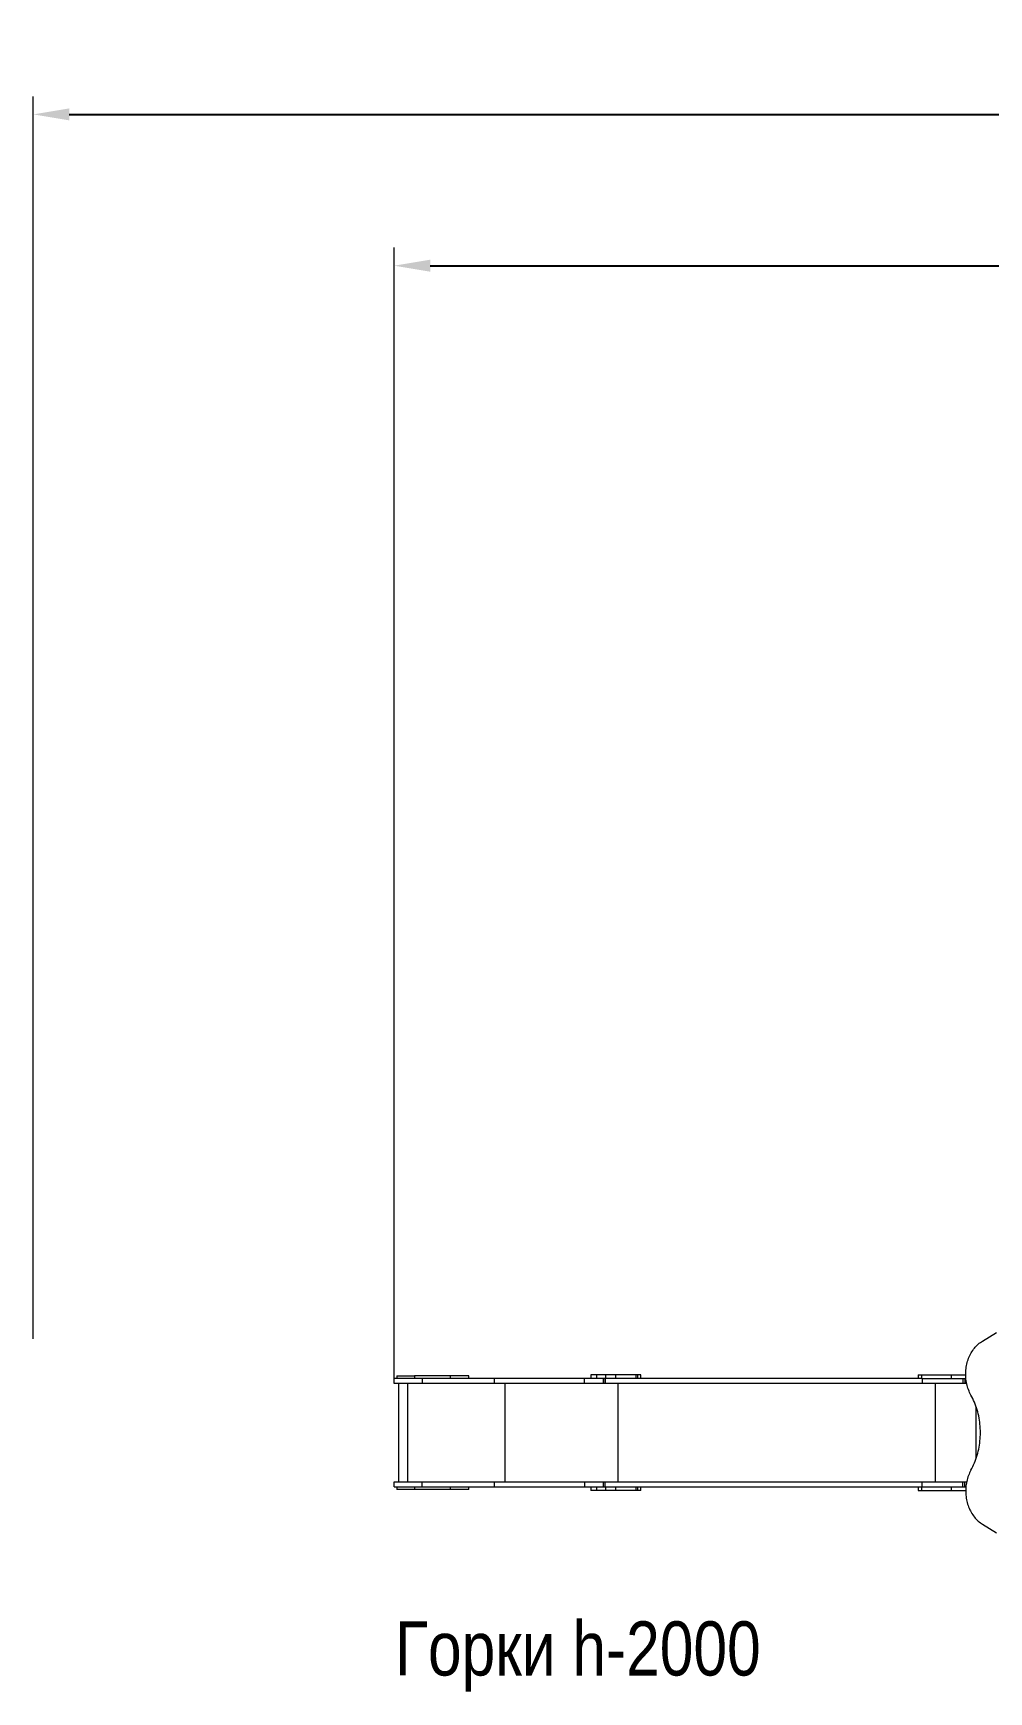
# Model space of a CAD drawing. Header units: millimetres. Extents: x 10684 to 26054, y -4768 to 6894.
# Drawn here: x 10684 to 15979, y -2299 to 6894 of the extents above; entities that cross this region are included whole.
import ezdxf

# ---------------------------------------------------------------- set-up
doc = ezdxf.new("R2010")
doc.units = ezdxf.units.MM
for name, color, linetype in [('DIKOM_ОБЪЕКТ', 7, 'Continuous'), ('DIKOM_РАЗМЕР_ЗОНА', 7, 'Continuous'), ('DIKOM_РАЗМЕР_ОБЪЕКТА', 7, 'Continuous')]:
    doc.layers.add(name, color=color, linetype=linetype)
doc.styles.add('style1', font='arial.ttf', dxfattribs={"width": 0.8})
doc.dimstyles.new('1-50', dxfattribs={"dimtxt": 300, "dimasz": 200, "dimexe": 100, "dimexo": 0, "dimgap": 100, "dimtad": 1, "dimtxsty": 'style1', "dimcen": 200, "dimclrd": 7, "dimclre": 7, "dimclrt": 7, "dimadec": 1, "dimazin": 2, "dimtfac": 1, "dimtmove": 0, "dimatfit": 2, "dimfxl": 0, "dimlwd": 25, "dimlwe": 18, "dimarcsym": 0})

# ---------------------------------------------------------------- blocks, each defined once
blk = doc.blocks.new('*D10')
at = {"layer": 'Defpoints', "color": 0, "transparency": 16777216}
for p in [(23703.9, 6443.4), (23703.9, 1519.9), (10683.6, -343.4)]:
    blk.add_point(p, dxfattribs=at)
at = {"layer": 'DIKOM_РАЗМЕР_ЗОНА', "color": 7, "lineweight": 18, "transparency": 16777216}
for p, q in [((10683.6, -343.4), (10683.6, 6543.4)), ((23703.9, 1519.9), (23703.9, 6543.4))]:
    blk.add_line(p, q, dxfattribs=at)
at = {"layer": 'DIKOM_РАЗМЕР_ЗОНА', "color": 7, "lineweight": 25, "transparency": 16777216}
blk.add_line((10883.6, 6443.4), (23503.9, 6443.4), dxfattribs=at)
at = {"layer": 'DIKOM_РАЗМЕР_ЗОНА', "color": 7, "transparency": 16777216}
for points in [[(10883.6, 6476.7), (10883.6, 6410.1), (10683.6, 6443.4)], [(23503.9, 6476.7), (23503.9, 6410.1), (23703.9, 6443.4)]]:
    blk.add_solid(points, dxfattribs=at)
at = {"layer": 'DIKOM_РАЗМЕР_ЗОНА', "color": 7, "transparency": 16777216, "insert": (17260.4, 6696.7), "char_height": 300, "attachment_point": 5, "style": 'style1'}
blk.add_mtext('13000', dxfattribs=at)
blk = doc.blocks.new('*D11')
at = {"layer": 'Defpoints', "color": 0, "transparency": 16777216}
for p in [(22204.3, 5604.8), (22204.3, 1517.6), (12683.6, -576.7)]:
    blk.add_point(p, dxfattribs=at)
at = {"layer": 'DIKOM_РАЗМЕР_ОБЪЕКТА', "color": 7, "lineweight": 18, "transparency": 16777216}
for p, q in [((12683.6, -576.7), (12683.6, 5704.8)), ((22204.3, 1517.6), (22204.3, 5704.8))]:
    blk.add_line(p, q, dxfattribs=at)
at = {"layer": 'DIKOM_РАЗМЕР_ОБЪЕКТА', "color": 7, "lineweight": 25, "transparency": 16777216}
blk.add_line((12883.6, 5604.8), (22004.3, 5604.8), dxfattribs=at)
at = {"layer": 'DIKOM_РАЗМЕР_ОБЪЕКТА', "color": 7, "transparency": 16777216}
for points in [[(12883.6, 5638.1), (12883.6, 5571.5), (12683.6, 5604.8)], [(22004.3, 5638.1), (22004.3, 5571.5), (22204.3, 5604.8)]]:
    blk.add_solid(points, dxfattribs=at)
at = {"layer": 'DIKOM_РАЗМЕР_ОБЪЕКТА', "color": 7, "transparency": 16777216, "insert": (17246, 5858), "char_height": 300, "attachment_point": 5, "style": 'style1'}
blk.add_mtext('9500', dxfattribs=at)

msp = doc.modelspace()

# ---------------------------------------------------------------- linework, layer by layer
at = {"layer": 'DIKOM_ОБЪЕКТ', "color": 7, "linetype": 'Continuous', "lineweight": 15}
for p, q in [((15944.011, -355.062), (16021.989, -307.988)), ((12698.184, -548.202), (12698.184, -563.202)), ((12796.435, -548.202), (12796.435, -563.202)), ((12996.404, -548.202), (12796.435, -548.202)), ((12996.404, -563.202), (12996.404, -548.202)), ((13098.153, -563.202), (13098.153, -548.202)), ((13772.763, -542.202), (13772.763, -563.202)), ((13804.629, -542.202), (13804.629, -563.202)), ((13856.142, -563.202), (13856.142, -542.202)), ((13909.764, -542.202), (13856.142, -542.202)), ((13909.764, -542.202), (13909.764, -563.202)), ((14022.471, -542.202), (14022.47, -563.202)), ((14032.741, -542.202), (14022.471, -542.202)), ((14032.741, -542.202), (14032.741, -563.202)), ((14051.459, -563.202), (14051.459, -542.202)), ((15586.701, -542.202), (15586.701, -563.202)), ((15605.56, -542.202), (15605.56, -563.202)), ((15771.687, -563.202), (15771.687, -542.202)), ((12683.599, -590.202), (12683.599, -563.202)), ((12708.601, -590.202), (12708.601, -1136.202)), ((12757.726, -590.202), (12757.726, -1136.202)), ((12838.009, -563.202), (12838.009, -590.202)), ((13237.282, -563.202), (12838.009, -563.202)), ((13237.282, -590.202), (12838.009, -590.202)), ((13237.282, -563.202), (13237.282, -590.202)), ((13299.666, -1136.202), (13299.666, -590.202)), ((13737.544, -590.202), (13737.544, -563.202)), ((13844.598, -563.202), (13737.544, -563.202)), ((13844.598, -590.202), (13737.544, -590.202)), ((13844.598, -590.202), (13844.598, -563.202)), ((13850.472, -563.202), (13850.472, -590.202)), ((13852.258, -563.202), (13852.258, -590.202)), ((15608.299, -563.202), (13852.258, -563.202)), ((15609.796, -590.202), (13852.258, -590.202)), ((13924.993, -1136.202), (13924.993, -590.202)), ((15609.796, -563.202), (15609.796, -590.202)), ((15682.597, -1136.202), (15682.597, -590.202)), ((15834.769, -563.202), (15834.769, -590.202)), ((15845.602, -590.202), (15834.769, -590.202)), ((15845.601, -563.202), (15845.602, -590.202)), ((15907.57, -717.379), (15907.57, -1008.751)), ((12683.599, -1163.202), (12683.599, -1136.202)), ((12698.184, -1163.202), (12698.184, -1178.202)), ((12796.435, -1163.202), (12796.435, -1178.202)), ((12996.404, -1178.202), (12796.435, -1178.202)), ((12838.009, -1163.202), (12838.009, -1136.202)), ((12838.009, -1136.202), (13237.282, -1136.202)), ((12838.009, -1163.202), (13237.282, -1163.202)), ((12996.404, -1178.202), (12996.404, -1163.202)), ((13098.153, -1178.202), (13098.153, -1163.202)), ((13237.282, -1136.202), (13237.282, -1163.202)), ((13737.544, -1136.202), (13737.544, -1163.202)), ((13737.544, -1136.202), (13844.598, -1136.202)), ((13737.544, -1163.202), (13844.598, -1163.202)), ((13772.763, -1163.202), (13772.763, -1184.202)), ((13804.629, -1163.202), (13804.629, -1184.202)), ((13844.598, -1163.202), (13844.598, -1136.202)), ((13850.472, -1136.202), (13850.472, -1163.202)), ((13852.258, -1163.202), (13852.258, -1136.202)), ((13852.258, -1136.202), (15609.796, -1136.202)), ((13852.258, -1163.202), (15608.299, -1163.202)), ((13856.142, -1184.202), (13856.142, -1163.202)), ((13909.763, -1184.202), (13856.142, -1184.202)), ((13909.763, -1163.202), (13909.763, -1184.202)), ((14022.47, -1163.202), (14022.47, -1184.202)), ((14032.741, -1184.202), (14022.47, -1184.202)), ((14032.741, -1163.202), (14032.741, -1184.202)), ((14051.459, -1184.202), (14051.459, -1163.202)), ((15586.701, -1163.202), (15586.701, -1184.202)), ((15605.56, -1163.202), (15605.56, -1184.202)), ((15609.796, -1163.202), (15609.796, -1136.202)), ((15771.687, -1184.202), (15771.687, -1163.202)), ((15834.769, -1163.202), (15834.769, -1136.202)), ((15834.769, -1136.202), (15845.602, -1136.202)), ((15845.602, -1163.202), (15845.602, -1136.202)), ((15944.011, -1370.28), (16021.989, -1417.354))]:
    msp.add_line(p, q, dxfattribs=at)
at = {"layer": 'DIKOM_ОБЪЕКТ', "color": 7, "linetype": 'Continuous', "lineweight": 15, "flags": 128}
for points in [[(15879.683, -654.342), (15875.869, -647.175), (15872.304, -639.819), (15868.992, -632.288), (15865.94, -624.594), (15863.153, -616.752), (15860.635, -608.773), (15858.391, -600.673), (15856.426, -592.466), (15854.742, -584.165), (15853.342, -575.786), (15852.229, -567.343), (15851.404, -558.85), (15850.87, -550.322), (15850.627, -541.774), (15850.675, -533.222), (15851.015, -524.679), (15851.646, -516.161), (15852.566, -507.683), (15853.774, -499.259), (15855.269, -490.904), (15857.047, -482.633), (15859.105, -474.46), (15861.44, -466.399), (15864.047, -458.464), (15866.923, -450.669), (15870.062, -443.028), (15873.459, -435.554), (15877.107, -428.259), (15881.001, -421.157), (15885.133, -414.26), (15889.497, -407.581), (15894.084, -401.129), (15898.888, -394.918), (15903.899, -388.957), (15909.108, -383.257), (15914.508, -377.829), (15920.088, -372.68), (15925.838, -367.821), (15931.749, -363.26), (15937.81, -359.004), (15944.011, -355.062)], [(12698.184, -548.202), (12698.191, -548.202), (12698.439, -548.202), (12699.037, -548.202), (12699.983, -548.202), (12701.274, -548.202), (12702.905, -548.202), (12704.872, -548.202), (12707.165, -548.202), (12709.779, -548.202), (12712.703, -548.202), (12715.928, -548.202), (12719.441, -548.202), (12723.231, -548.202), (12727.284, -548.202), (12731.587, -548.202), (12736.123, -548.202), (12740.877, -548.202), (12745.832, -548.202), (12750.972, -548.202), (12756.277, -548.202), (12761.729, -548.202), (12767.31, -548.202), (12772.999, -548.202), (12778.776, -548.202), (12784.622, -548.202), (12790.515, -548.202), (12796.435, -548.202)], [(13098.153, -548.202), (13098.042, -548.202), (13097.587, -548.202), (13096.784, -548.202), (13095.633, -548.202), (13094.141, -548.202), (13092.311, -548.202), (13090.15, -548.202), (13087.667, -548.202), (13084.869, -548.202), (13081.766, -548.202), (13078.37, -548.202), (13074.692, -548.202), (13070.745, -548.202), (13066.543, -548.202), (13062.1, -548.202), (13057.434, -548.202), (13052.559, -548.202), (13047.492, -548.202), (13042.253, -548.202), (13036.859, -548.202), (13031.328, -548.202), (13025.682, -548.202), (13019.938, -548.202), (13014.118, -548.202), (13008.242, -548.202), (13002.33, -548.202), (12996.404, -548.202)], [(13804.629, -542.202), (13800.42, -542.202), (13796.451, -542.202), (13792.739, -542.202), (13789.301, -542.202), (13786.154, -542.202), (13783.312, -542.202), (13780.787, -542.202), (13778.591, -542.202), (13776.735, -542.202), (13775.226, -542.202), (13774.072, -542.202), (13773.278, -542.202), (13772.847, -542.202), (13772.763, -542.202)], [(13856.142, -542.202), (13849.822, -542.202), (13843.467, -542.202), (13837.078, -542.202), (13830.655, -542.202), (13824.198, -542.202), (13817.708, -542.202), (13811.185, -542.202), (13804.629, -542.202)], [(14022.471, -542.202), (14018.818, -542.202), (14014.897, -542.202), (14010.726, -542.202), (14006.324, -542.202), (14001.711, -542.202), (13996.909, -542.202), (13991.941, -542.202), (13986.829, -542.202), (13981.598, -542.202), (13976.272, -542.202), (13970.875, -542.202), (13965.433, -542.202), (13959.972, -542.202), (13954.516, -542.202), (13949.091, -542.202), (13943.723, -542.202), (13938.436, -542.202), (13933.255, -542.202), (13928.204, -542.202), (13923.307, -542.202), (13918.587, -542.202), (13914.065, -542.202), (13909.764, -542.202)], [(14051.459, -542.202), (14051.459, -542.202), (14051.259, -542.202), (14050.671, -542.202), (14049.698, -542.202), (14048.345, -542.202), (14046.619, -542.202), (14044.528, -542.202), (14042.082, -542.202), (14039.293, -542.202), (14036.174, -542.202), (14032.741, -542.202)], [(15586.701, -542.202), (15586.731, -542.202), (15587.059, -542.202), (15587.743, -542.202), (15588.784, -542.202), (15590.176, -542.202), (15591.915, -542.202), (15593.994, -542.202), (15596.408, -542.202), (15599.146, -542.202), (15602.201, -542.202), (15605.56, -542.202)], [(15605.56, -542.202), (15620.346, -542.202), (15634.803, -542.202), (15648.929, -542.202), (15662.723, -542.202), (15676.184, -542.202), (15689.31, -542.202), (15702.099, -542.202), (15714.55, -542.202), (15726.661, -542.202), (15738.432, -542.202), (15749.861, -542.202), (15760.946, -542.202), (15771.687, -542.202)], [(15771.687, -542.202), (15774.083, -542.202), (15776.809, -542.202), (15779.856, -542.202), (15783.219, -542.202), (15786.89, -542.202), (15790.859, -542.202), (15795.118, -542.202), (15799.657, -542.202), (15804.464, -542.202), (15809.529, -542.202), (15814.839, -542.202), (15820.383, -542.202), (15826.148, -542.202), (15832.119, -542.202), (15838.283, -542.202), (15844.626, -542.202), (15850.465, -542.202)], [(12838.009, -563.202), (12830.344, -563.202), (12822.709, -563.202), (12815.122, -563.202), (12807.601, -563.202), (12800.163, -563.202), (12792.825, -563.202), (12785.604, -563.202), (12778.516, -563.202), (12771.578, -563.202), (12764.806, -563.202), (12758.216, -563.202), (12751.822, -563.202), (12745.64, -563.202), (12739.683, -563.202), (12733.966, -563.202), (12728.501, -563.202), (12723.301, -563.202), (12718.378, -563.202), (12713.744, -563.202), (12709.409, -563.202), (12705.383, -563.202), (12701.675, -563.202), (12698.294, -563.202), (12695.248, -563.202), (12692.543, -563.202), (12690.186, -563.202), (12688.183, -563.202), (12686.538, -563.202), (12685.254, -563.202), (12684.335, -563.202), (12683.783, -563.202), (12683.599, -563.202)], [(12838.009, -590.202), (12830.344, -590.202), (12822.709, -590.202), (12815.122, -590.202), (12807.601, -590.202), (12800.163, -590.202), (12792.825, -590.202), (12785.604, -590.202), (12778.516, -590.202), (12771.578, -590.202), (12764.806, -590.202), (12758.216, -590.202), (12751.822, -590.202), (12745.64, -590.202), (12739.683, -590.202), (12733.966, -590.202), (12728.501, -590.202), (12723.301, -590.202), (12718.378, -590.202), (12713.744, -590.202), (12709.409, -590.202), (12705.383, -590.202), (12701.675, -590.202), (12698.294, -590.202), (12695.248, -590.202), (12692.543, -590.202), (12690.186, -590.202), (12688.183, -590.202), (12686.538, -590.202), (12685.254, -590.202), (12684.335, -590.202), (12683.783, -590.202), (12683.599, -590.202)], [(13737.544, -563.202), (13724.393, -563.202), (13711.016, -563.202), (13697.418, -563.202), (13683.605, -563.202), (13669.584, -563.202), (13655.361, -563.202), (13640.943, -563.202), (13626.336, -563.202), (13611.546, -563.202), (13596.581, -563.202), (13581.447, -563.202), (13566.15, -563.202), (13550.699, -563.202), (13535.099, -563.202), (13519.359, -563.202), (13503.485, -563.202), (13487.483, -563.202), (13471.362, -563.202), (13455.13, -563.202), (13438.791, -563.202), (13422.356, -563.202), (13405.83, -563.202), (13389.222, -563.202), (13372.539, -563.202), (13355.788, -563.202), (13338.978, -563.202), (13322.115, -563.202), (13305.207, -563.202), (13288.262, -563.202), (13271.288, -563.202), (13254.292, -563.202), (13237.282, -563.202)], [(13737.544, -590.202), (13724.393, -590.202), (13711.016, -590.202), (13697.418, -590.202), (13683.605, -590.202), (13669.584, -590.202), (13655.361, -590.202), (13640.943, -590.202), (13626.336, -590.202), (13611.546, -590.202), (13596.581, -590.202), (13581.447, -590.202), (13566.15, -590.202), (13550.699, -590.202), (13535.099, -590.202), (13519.359, -590.202), (13503.484, -590.202), (13487.483, -590.202), (13471.362, -590.202), (13455.129, -590.202), (13438.791, -590.202), (13422.356, -590.202), (13405.83, -590.202), (13389.222, -590.202), (13372.539, -590.202), (13355.788, -590.202), (13338.978, -590.202), (13322.115, -590.202), (13305.207, -590.202), (13288.262, -590.202), (13271.288, -590.202), (13254.292, -590.202), (13237.282, -590.202)], [(13850.472, -563.202), (13850.121, -563.202), (13849.211, -563.202), (13848.248, -563.202), (13847.268, -563.202), (13846.308, -563.202), (13845.407, -563.202), (13844.598, -563.202)], [(13850.472, -590.202), (13850.121, -590.202), (13849.211, -590.202), (13848.248, -590.202), (13847.268, -590.202), (13846.308, -590.202), (13845.407, -590.202), (13844.598, -590.202)], [(13852.258, -563.202), (13851.573, -563.202), (13851.037, -563.202), (13850.672, -563.202), (13850.491, -563.202), (13850.472, -563.202)], [(13852.258, -590.202), (13851.573, -590.202), (13851.037, -590.202), (13850.672, -590.202), (13850.491, -590.202), (13850.472, -590.202)], [(15608.299, -563.202), (15620.346, -563.202), (15634.803, -563.202), (15648.929, -563.202), (15662.723, -563.202), (15676.184, -563.202), (15689.31, -563.202), (15702.099, -563.202), (15714.549, -563.202), (15726.661, -563.202), (15738.432, -563.202), (15749.861, -563.202), (15760.946, -563.202), (15771.687, -563.202)], [(15834.769, -590.202), (15823.664, -590.202), (15812.57, -590.202), (15801.499, -590.202), (15790.461, -590.202), (15779.468, -590.202), (15768.531, -590.202), (15757.66, -590.202), (15746.867, -590.202), (15736.163, -590.202), (15725.558, -590.202), (15715.062, -590.202), (15704.688, -590.202), (15694.444, -590.202), (15684.342, -590.202), (15674.391, -590.202), (15664.601, -590.202), (15654.983, -590.202), (15645.546, -590.202), (15636.3, -590.202), (15627.253, -590.202), (15618.416, -590.202), (15609.796, -590.202)], [(15771.687, -563.202), (15774.083, -563.202), (15776.809, -563.202), (15779.856, -563.202), (15783.22, -563.202), (15786.89, -563.202), (15790.859, -563.202), (15795.118, -563.202), (15799.657, -563.202), (15804.464, -563.202), (15809.529, -563.202), (15814.839, -563.202), (15820.383, -563.202), (15826.148, -563.202), (15832.119, -563.202), (15838.283, -563.202), (15844.626, -563.202), (15851.132, -563.202), (15851.589, -563.202)], [(15855.69, -590.202), (15852.962, -590.202), (15845.602, -590.202)], [(15879.683, -1071), (15884.916, -1061.273), (15889.896, -1051.35), (15894.619, -1041.24), (15899.079, -1030.952), (15903.273, -1020.498), (15907.195, -1009.888), (15910.843, -999.132), (15914.213, -988.24), (15917.301, -977.224), (15920.104, -966.095), (15922.619, -954.863), (15924.845, -943.54), (15926.778, -932.136), (15928.417, -920.664), (15929.761, -909.135), (15930.807, -897.559), (15931.555, -885.949), (15932.004, -874.316), (15932.154, -862.671), (15932.004, -851.026), (15931.555, -839.393), (15930.807, -827.783), (15929.761, -816.207), (15928.417, -804.678), (15926.778, -793.205), (15924.845, -781.802), (15922.619, -770.479), (15920.104, -759.247), (15917.301, -748.118), (15914.213, -737.102), (15910.843, -726.21), (15907.195, -715.454), (15903.273, -704.844), (15899.079, -694.39), (15894.619, -684.102), (15889.896, -673.992), (15884.916, -664.068), (15879.683, -654.342)], [(15879.683, -1071), (15875.869, -1078.167), (15872.304, -1085.523), (15868.992, -1093.054), (15865.94, -1100.748), (15863.153, -1108.59), (15860.635, -1116.569), (15858.391, -1124.668), (15856.426, -1132.876), (15854.742, -1141.176), (15853.342, -1149.556), (15852.229, -1157.999), (15851.404, -1166.492), (15850.87, -1175.02), (15850.627, -1183.568), (15850.675, -1192.12), (15851.015, -1200.663), (15851.646, -1209.18), (15852.566, -1217.659), (15853.774, -1226.083), (15855.269, -1234.437), (15857.047, -1242.709), (15859.105, -1250.882), (15861.44, -1258.943), (15864.047, -1266.878), (15866.923, -1274.673), (15870.062, -1282.314), (15873.459, -1289.788), (15877.107, -1297.083), (15881.001, -1304.185), (15885.133, -1311.081), (15889.497, -1317.761), (15894.084, -1324.213), (15898.888, -1330.424), (15903.899, -1336.385), (15909.108, -1342.084), (15914.508, -1347.513), (15920.088, -1352.662), (15925.838, -1357.521), (15931.749, -1362.082), (15937.81, -1366.338), (15944.011, -1370.28)], [(12683.599, -1136.202), (12683.783, -1136.202), (12684.335, -1136.202), (12685.254, -1136.202), (12686.538, -1136.202), (12688.183, -1136.202), (12690.186, -1136.202), (12692.543, -1136.202), (12695.248, -1136.202), (12698.294, -1136.202), (12701.675, -1136.202), (12705.383, -1136.202), (12709.409, -1136.202), (12713.744, -1136.202), (12718.378, -1136.202), (12723.301, -1136.202), (12728.501, -1136.202), (12733.966, -1136.202), (12739.683, -1136.202), (12745.64, -1136.202), (12751.822, -1136.202), (12758.216, -1136.202), (12764.806, -1136.202), (12771.578, -1136.202), (12778.516, -1136.202), (12785.604, -1136.202), (12792.825, -1136.202), (12800.163, -1136.202), (12807.601, -1136.202), (12815.122, -1136.202), (12822.709, -1136.202), (12830.344, -1136.202), (12838.009, -1136.202)], [(12683.599, -1163.202), (12683.783, -1163.202), (12684.335, -1163.202), (12685.254, -1163.202), (12686.538, -1163.202), (12688.183, -1163.202), (12690.186, -1163.202), (12692.543, -1163.202), (12695.248, -1163.202), (12698.294, -1163.202), (12701.675, -1163.202), (12705.383, -1163.202), (12709.409, -1163.202), (12713.744, -1163.202), (12718.378, -1163.202), (12723.301, -1163.202), (12728.501, -1163.202), (12733.966, -1163.202), (12739.683, -1163.202), (12745.64, -1163.202), (12751.822, -1163.202), (12758.216, -1163.202), (12764.806, -1163.202), (12771.578, -1163.202), (12778.516, -1163.202), (12785.604, -1163.202), (12792.825, -1163.202), (12800.163, -1163.202), (12807.601, -1163.202), (12815.122, -1163.202), (12822.709, -1163.202), (12830.344, -1163.202), (12838.009, -1163.202)], [(12796.435, -1178.202), (12790.515, -1178.202), (12784.621, -1178.202), (12778.776, -1178.202), (12772.999, -1178.202), (12767.31, -1178.202), (12761.729, -1178.202), (12756.277, -1178.202), (12750.972, -1178.202), (12745.832, -1178.202), (12740.877, -1178.202), (12736.123, -1178.202), (12731.587, -1178.202), (12727.284, -1178.202), (12723.231, -1178.202), (12719.441, -1178.202), (12715.928, -1178.202), (12712.703, -1178.202), (12709.779, -1178.202), (12707.166, -1178.202), (12704.872, -1178.202), (12702.905, -1178.202), (12701.274, -1178.202), (12699.983, -1178.202), (12699.037, -1178.202), (12698.439, -1178.202), (12698.191, -1178.202), (12698.184, -1178.202)], [(13098.153, -1178.202), (13098.042, -1178.202), (13097.587, -1178.202), (13096.784, -1178.202), (13095.634, -1178.202), (13094.141, -1178.202), (13092.311, -1178.202), (13090.151, -1178.202), (13087.667, -1178.202), (13084.869, -1178.202), (13081.766, -1178.202), (13078.37, -1178.202), (13074.692, -1178.202), (13070.745, -1178.202), (13066.543, -1178.202), (13062.1, -1178.202), (13057.434, -1178.202), (13052.559, -1178.202), (13047.493, -1178.202), (13042.253, -1178.202), (13036.859, -1178.202), (13031.329, -1178.202), (13025.682, -1178.202), (13019.938, -1178.202), (13014.118, -1178.202), (13008.242, -1178.202), (13002.33, -1178.202), (12996.404, -1178.202)], [(13237.282, -1136.202), (13254.292, -1136.202), (13271.288, -1136.202), (13288.262, -1136.202), (13305.207, -1136.202), (13322.115, -1136.202), (13338.978, -1136.202), (13355.788, -1136.202), (13372.539, -1136.202), (13389.222, -1136.202), (13405.83, -1136.202), (13422.356, -1136.202), (13438.791, -1136.202), (13455.129, -1136.202), (13471.362, -1136.202), (13487.483, -1136.202), (13503.484, -1136.202), (13519.359, -1136.202), (13535.1, -1136.202), (13550.699, -1136.202), (13566.15, -1136.202), (13581.447, -1136.202), (13596.581, -1136.202), (13611.546, -1136.202), (13626.336, -1136.202), (13640.943, -1136.202), (13655.361, -1136.202), (13669.584, -1136.202), (13683.605, -1136.202), (13697.418, -1136.202), (13711.016, -1136.202), (13724.393, -1136.202), (13737.544, -1136.202)], [(13237.282, -1163.202), (13254.292, -1163.202), (13271.288, -1163.202), (13288.262, -1163.202), (13305.207, -1163.202), (13322.115, -1163.202), (13338.978, -1163.202), (13355.788, -1163.202), (13372.539, -1163.202), (13389.222, -1163.202), (13405.83, -1163.202), (13422.356, -1163.202), (13438.791, -1163.202), (13455.129, -1163.202), (13471.362, -1163.202), (13487.483, -1163.202), (13503.484, -1163.202), (13519.359, -1163.202), (13535.1, -1163.202), (13550.699, -1163.202), (13566.15, -1163.202), (13581.447, -1163.202), (13596.581, -1163.202), (13611.546, -1163.202), (13626.336, -1163.202), (13640.943, -1163.202), (13655.361, -1163.202), (13669.584, -1163.202), (13683.605, -1163.202), (13697.418, -1163.202), (13711.016, -1163.202), (13724.393, -1163.202), (13737.544, -1163.202)], [(13804.629, -1184.202), (13800.42, -1184.202), (13796.451, -1184.202), (13792.739, -1184.202), (13789.301, -1184.202), (13786.154, -1184.202), (13783.312, -1184.202), (13780.787, -1184.202), (13778.591, -1184.202), (13776.735, -1184.202), (13775.226, -1184.202), (13774.072, -1184.202), (13773.277, -1184.202), (13772.847, -1184.202), (13772.763, -1184.202)], [(13856.142, -1184.202), (13849.822, -1184.202), (13843.467, -1184.202), (13837.078, -1184.202), (13830.655, -1184.202), (13824.198, -1184.202), (13817.708, -1184.202), (13811.185, -1184.202), (13804.629, -1184.202)], [(13844.598, -1136.202), (13845.407, -1136.202), (13846.308, -1136.202), (13847.268, -1136.202), (13848.248, -1136.202), (13849.211, -1136.202), (13850.121, -1136.202), (13850.472, -1136.202)], [(13844.598, -1163.202), (13845.407, -1163.202), (13846.308, -1163.202), (13847.268, -1163.202), (13848.248, -1163.202), (13849.211, -1163.202), (13850.121, -1163.202), (13850.472, -1163.202)], [(13850.472, -1136.202), (13850.491, -1136.202), (13850.672, -1136.202), (13851.037, -1136.202), (13851.573, -1136.202), (13852.258, -1136.202)], [(13850.472, -1163.202), (13850.491, -1163.202), (13850.672, -1163.202), (13851.037, -1163.202), (13851.573, -1163.202), (13852.258, -1163.202)], [(14022.47, -1184.202), (14018.818, -1184.202), (14014.897, -1184.202), (14010.726, -1184.202), (14006.324, -1184.202), (14001.711, -1184.202), (13996.909, -1184.202), (13991.941, -1184.202), (13986.829, -1184.202), (13981.598, -1184.202), (13976.272, -1184.202), (13970.875, -1184.202), (13965.433, -1184.202), (13959.972, -1184.202), (13954.516, -1184.202), (13949.091, -1184.202), (13943.722, -1184.202), (13938.436, -1184.202), (13933.255, -1184.202), (13928.204, -1184.202), (13923.307, -1184.202), (13918.587, -1184.202), (13914.065, -1184.202), (13909.763, -1184.202)], [(14051.459, -1184.202), (14051.459, -1184.202), (14051.259, -1184.202), (14050.671, -1184.202), (14049.698, -1184.202), (14048.345, -1184.202), (14046.619, -1184.202), (14044.528, -1184.202), (14042.082, -1184.202), (14039.293, -1184.202), (14036.174, -1184.202), (14032.741, -1184.202)], [(15586.701, -1184.202), (15586.731, -1184.202), (15587.059, -1184.202), (15587.743, -1184.202), (15588.784, -1184.202), (15590.176, -1184.202), (15591.915, -1184.202), (15593.994, -1184.202), (15596.408, -1184.202), (15599.146, -1184.202), (15602.201, -1184.202), (15605.56, -1184.202)], [(15605.56, -1184.202), (15620.346, -1184.202), (15634.803, -1184.202), (15648.929, -1184.202), (15662.723, -1184.202), (15676.184, -1184.202), (15689.31, -1184.202), (15702.099, -1184.202), (15714.55, -1184.202), (15726.661, -1184.202), (15738.432, -1184.202), (15749.861, -1184.202), (15760.946, -1184.202), (15771.687, -1184.202)], [(15608.299, -1163.202), (15620.346, -1163.202), (15634.803, -1163.202), (15648.929, -1163.202), (15662.723, -1163.202), (15676.184, -1163.202), (15689.31, -1163.202), (15702.099, -1163.202), (15714.55, -1163.202), (15726.661, -1163.202), (15738.432, -1163.202), (15749.861, -1163.202), (15760.946, -1163.202), (15771.687, -1163.202)], [(15609.796, -1136.202), (15618.416, -1136.202), (15627.253, -1136.202), (15636.3, -1136.202), (15645.546, -1136.202), (15654.983, -1136.202), (15664.601, -1136.202), (15674.391, -1136.202), (15684.342, -1136.202), (15694.444, -1136.202), (15704.688, -1136.202), (15715.062, -1136.202), (15725.558, -1136.202), (15736.163, -1136.202), (15746.867, -1136.202), (15757.66, -1136.202), (15768.531, -1136.202), (15779.468, -1136.202), (15790.461, -1136.202), (15801.499, -1136.202), (15812.57, -1136.202), (15823.664, -1136.202), (15834.769, -1136.202)], [(15771.687, -1163.202), (15774.083, -1163.202), (15776.809, -1163.202), (15779.856, -1163.202), (15783.22, -1163.202), (15786.89, -1163.202), (15790.859, -1163.202), (15795.118, -1163.202), (15799.657, -1163.202), (15804.464, -1163.202), (15809.529, -1163.202), (15814.839, -1163.202), (15820.383, -1163.202), (15826.148, -1163.202), (15832.119, -1163.202), (15838.283, -1163.202), (15844.626, -1163.202), (15851.132, -1163.202), (15851.563, -1163.202)], [(15771.687, -1184.202), (15774.083, -1184.202), (15776.809, -1184.202), (15779.856, -1184.202), (15783.22, -1184.202), (15786.89, -1184.202), (15790.859, -1184.202), (15795.118, -1184.202), (15799.657, -1184.202), (15804.464, -1184.202), (15809.529, -1184.202), (15814.839, -1184.202), (15820.383, -1184.202), (15826.148, -1184.202), (15832.119, -1184.202), (15838.283, -1184.202), (15844.626, -1184.202), (15850.462, -1184.202)], [(15845.602, -1136.202), (15852.962, -1136.202), (15855.634, -1136.202)]]:
    msp.add_lwpolyline(points, dxfattribs=at)

# ---------------------------------------------------------------- texts
at = {"layer": 'DIKOM_РАЗМЕР_ОБЪЕКТА', "insert": (12689.479, -1908.885), "char_height": 300, "width": 3534.12745, "attachment_point": 1, "style": 'style1'}
msp.add_mtext('Горки h-2000', dxfattribs=at)

# ---------------------------------------------------------------- dimensions: what is measured, and where the dimension line sits
at = {"layer": 'DIKOM_РАЗМЕР_ЗОНА'}
dim = msp.add_linear_dim(base=(23703.869, 6443.393), p1=(10683.599, -343.355), p2=(23703.869, 1519.85), text='13000', dimstyle='1-50', dxfattribs=at)
dim.commit()
dim.dimension.update_dxf_attribs({"geometry": '*D10', "text_midpoint": (17260.351, 6443.393), "dimtype": 160})
at = {"layer": 'DIKOM_РАЗМЕР_ОБЪЕКТА'}
dim = msp.add_linear_dim(base=(22204.333, 5604.786), p1=(12683.599, -576.702), p2=(22204.333, 1517.557), text='9500', dimstyle='1-50', dxfattribs=at)
dim.commit()
dim.dimension.update_dxf_attribs({"geometry": '*D11', "text_midpoint": (17246.027, 5604.786), "dimtype": 160})

doc.saveas('drawing.dxf')
